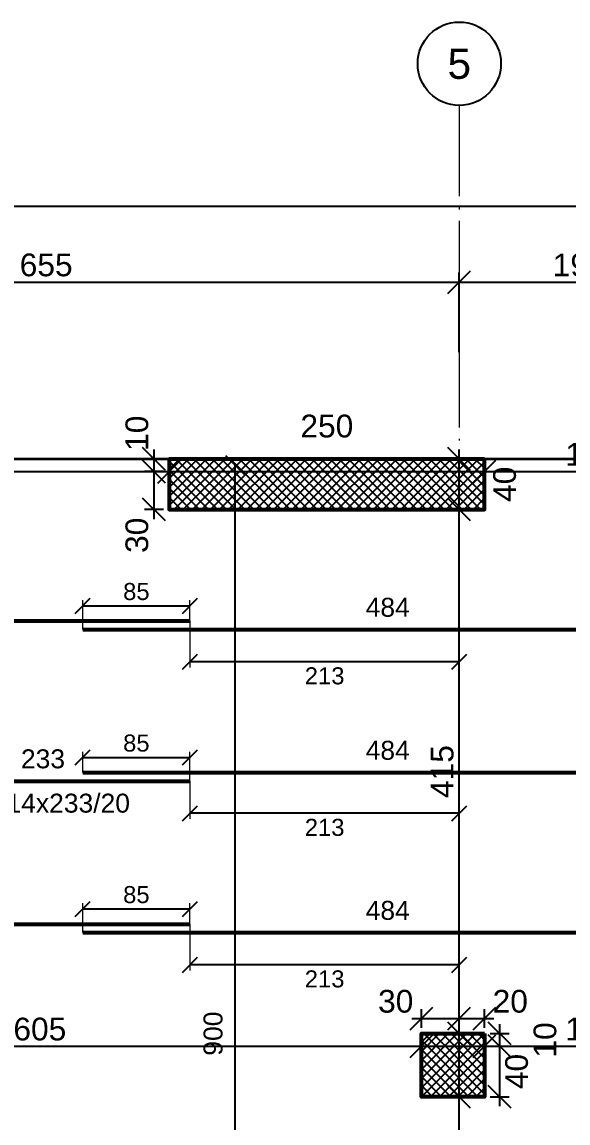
# Model space of a CAD drawing. Header units: millimetres. Extents: x -404 to 6018, y -5139 to 7890.
# Drawn here: x 1313 to 1746, y -2256 to -1384 of the extents above; entities that cross this region are included whole.
import ezdxf
from ezdxf.enums import TextEntityAlignment as Align

# ---------------------------------------------------------------- set-up
doc = ezdxf.new("R2010")
doc.units = ezdxf.units.MM
doc.linetypes.add('ZWCAD_ISO04W100', pattern=[30.5, 24, -3, 0.5, -3])
for name, color, linetype, lineweight in [('AXIS LINES', 255, 'ZWCAD_ISO04W100', 13), ('COLUMN', 140, 'Continuous', 53), ('SLAB', 3, 'Continuous', 35), ('WALL', 10, 'Continuous', 53)]:
    doc.layers.add(name, color=color, linetype=linetype, lineweight=lineweight)
for name, color, linetype in [('FW_AXIS', 7, 'Continuous'), ('FW_COLUMN_HATCH', 8, 'Continuous'), ('FW_DIM', 7, 'Continuous'), ('FW_WALL_HATCH', 8, 'Continuous'), ('REB_TOP_MESH_X', 5, 'Continuous'), ('REB_TOP_MESH_X_AXDIM', 5, 'Continuous'), ('REB_TOP_MESH_X_LAP', 5, 'Continuous'), ('REB_TOP_MESH_X_RANGE', 5, 'Continuous'), ('REB_TOP_MESH_X_TEXT', 5, 'Continuous')]:
    doc.layers.add(name, color=color, linetype=linetype)
doc.styles.add('REBAR_TXT', font='arial.ttf')
doc.styles.get("Standard").update_dxf_attribs({"font": 'arial.ttf'})
doc.dimstyles.new('FW_DIM', dxfattribs={"dimtxt": 18, "dimasz": 9, "dimexe": 7.5, "dimexo": 4.5, "dimgap": 4.5, "dimtad": 1, "dimdec": 0, "dimtxsty": 'Standard', "dimtsz": 9, "dimcen": 2.5, "dimdle": 7.5, "dimclrd": 256, "dimclre": 256, "dimclrt": 7, "dimazin": 3, "dimtfac": 1, "dimtmove": 2, "dimatfit": 3})
doc.dimstyles.new('REBAR LAP', dxfattribs={"dimtxt": 13.5, "dimasz": 2.5, "dimexe": 4.5, "dimexo": 0, "dimgap": 4.5, "dimtad": 1, "dimdec": 0, "dimtxsty": 'Standard', "dimtsz": 6, "dimcen": 2.5, "dimclrd": 6, "dimclre": 6, "dimclrt": 7, "dimazin": 3, "dimtfac": 1, "dimtmove": 2, "dimatfit": 3, "dimlwd": 25, "dimlwe": 18})
doc.dimstyles.new('REBAR M-200', dxfattribs={"dimtxt": 15, "dimasz": 15, "dimexe": 25, "dimexo": 12.5, "dimgap": 10, "dimtad": 1, "dimdec": 0, "dimtxsty": 'Standard', "dimblk": 'NONE', "dimcen": 50, "dimse1": 1, "dimse2": 1, "dimclrd": 6, "dimclre": 6, "dimclrt": 7, "dimazin": 3, "dimtfac": 1, "dimtmove": 2, "dimatfit": 3, "dimldrblk": 'NONE', "dimlwd": 53})
doc.dimstyles.new('REBAR RANGE', dxfattribs={"dimtxt": 15, "dimasz": 2.5, "dimexe": 0, "dimexo": 0, "dimgap": 10, "dimtad": 1, "dimdec": 0, "dimtxsty": 'Standard', "dimtsz": 7.5, "dimcen": 2.5, "dimse1": 1, "dimse2": 1, "dimclrd": 6, "dimclre": 6, "dimclrt": 7, "dimazin": 3, "dimtfac": 1, "dimtmove": 2, "dimatfit": 3, "dimlwd": 25})

# ---------------------------------------------------------------- blocks, each defined once
blk = doc.blocks.new('*D1121')
at = {"color": 6, "lineweight": 53}
blk.add_line((1213.5, -1985.11), (1446.5, -1985.11), dxfattribs=at)
at = {"layer": 'Defpoints'}
for p in [(1213.5, -1985.11), (1213.5, -1985.11), (1446.5, -1985.11)]:
    blk.add_point(p, dxfattribs=at)
at = {"layer": 'REB_TOP_MESH_X', "color": 7, "insert": (1330, -1967.61), "char_height": 15, "attachment_point": 5}
blk.add_mtext('233', dxfattribs=at)
blk = doc.blocks.new('_NONE')
blk = doc.blocks.new('*D1122')
at = {"color": 6, "lineweight": 53}
blk.add_line((1361.5, -1978.36), (1845, -1978.36), dxfattribs=at)
at = {"layer": 'Defpoints'}
for p in [(1361.5, -1978.36), (1361.5, -1978.36), (1845, -1978.36)]:
    blk.add_point(p, dxfattribs=at)
at = {"layer": 'REB_TOP_MESH_X', "color": 7, "insert": (1603.25, -1960.86), "char_height": 15, "attachment_point": 5}
blk.add_mtext('484', dxfattribs=at)
blk = doc.blocks.new('_Oblique')
at = {"color": 0, "linetype": 'ByBlock', "lineweight": -2}
blk.add_line((-0.5, -0.5), (0.5, 0.5), dxfattribs=at)
blk = doc.blocks.new('*D1127')
at = {"color": 6, "lineweight": 18}
for p, q in [((1361.5, -1978.36), (1361.5, -1961.86)), ((1446.5, -1985.11), (1446.5, -1961.86))]:
    blk.add_line(p, q, dxfattribs=at)
at = {"color": 6, "lineweight": 25}
blk.add_line((1361.5, -1966.36), (1446.5, -1966.36), dxfattribs=at)
at = {"layer": 'Defpoints'}
for p in [(1361.5, -1966.36), (1361.5, -1978.36), (1446.5, -1985.11)]:
    blk.add_point(p, dxfattribs=at)
at = {"layer": 'REB_TOP_MESH_X_LAP', "color": 6, "xscale": 12, "yscale": 12}
for p in [(1361.5, -1966.36), (1446.5, -1966.36)]:
    blk.add_blockref('_OBLIQUE', p, dxfattribs=at)
at = {"layer": 'REB_TOP_MESH_X_LAP', "color": 7, "insert": (1404, -1955.11), "char_height": 13.5, "attachment_point": 5}
blk.add_mtext('85', dxfattribs=at)
blk = doc.blocks.new('*D1128')
at = {"color": 6, "lineweight": 18}
for p, q in [((1446.5, -1985.11), (1446.5, -2015.11)), ((1660, -1985.11), (1660, -2015.11))]:
    blk.add_line(p, q, dxfattribs=at)
at = {"color": 6, "lineweight": 25}
blk.add_line((1660, -2010.61), (1446.5, -2010.61), dxfattribs=at)
at = {"layer": 'Defpoints'}
for p in [(1446.5, -1985.11), (1660, -1985.11), (1660, -2010.61)]:
    blk.add_point(p, dxfattribs=at)
at = {"layer": 'REB_TOP_MESH_X_AXDIM', "color": 6, "xscale": 12, "yscale": 12}
for p in [(1446.5, -2010.61), (1660, -2010.61)]:
    blk.add_blockref('_OBLIQUE', p, dxfattribs=at)
at = {"layer": 'REB_TOP_MESH_X_AXDIM', "color": 7, "insert": (1553.25, -2021.86), "char_height": 13.5, "attachment_point": 5}
blk.add_mtext('213', dxfattribs=at)
blk = doc.blocks.new('*D1134')
at = {"color": 6, "lineweight": 53}
blk.add_line((869.5, -2098.36), (1446.5, -2098.36), dxfattribs=at)
at = {"layer": 'Defpoints'}
for p in [(869.5, -2098.36), (869.5, -2098.36), (1446.5, -2098.36)]:
    blk.add_point(p, dxfattribs=at)
at = {"layer": 'REB_TOP_MESH_X', "color": 7, "insert": (1158, -2080.86), "char_height": 15, "attachment_point": 5}
blk.add_mtext('577', dxfattribs=at)
blk = doc.blocks.new('*D1135')
at = {"color": 6, "lineweight": 53}
blk.add_line((1361.5, -2105.11), (1845, -2105.11), dxfattribs=at)
at = {"layer": 'Defpoints'}
for p in [(1361.5, -2105.11), (1361.5, -2105.11), (1845, -2105.11)]:
    blk.add_point(p, dxfattribs=at)
at = {"layer": 'REB_TOP_MESH_X', "color": 7, "insert": (1603.25, -2087.61), "char_height": 15, "attachment_point": 5}
blk.add_mtext('484', dxfattribs=at)
blk = doc.blocks.new('*D1138')
at = {"color": 6, "lineweight": 18}
for p, q in [((1361.5, -2105.11), (1361.5, -2081.86)), ((1446.5, -2098.36), (1446.5, -2081.86))]:
    blk.add_line(p, q, dxfattribs=at)
at = {"color": 6, "lineweight": 25}
blk.add_line((1361.5, -2086.36), (1446.5, -2086.36), dxfattribs=at)
at = {"layer": 'Defpoints'}
for p in [(1361.5, -2086.36), (1446.5, -2098.36), (1361.5, -2105.11)]:
    blk.add_point(p, dxfattribs=at)
at = {"layer": 'REB_TOP_MESH_X_LAP', "color": 6, "xscale": 12, "yscale": 12}
for p in [(1361.5, -2086.36), (1446.5, -2086.36)]:
    blk.add_blockref('_OBLIQUE', p, dxfattribs=at)
at = {"layer": 'REB_TOP_MESH_X_LAP', "color": 7, "insert": (1404, -2075.11), "char_height": 13.5, "attachment_point": 5}
blk.add_mtext('85', dxfattribs=at)
blk = doc.blocks.new('*D1139')
at = {"color": 6, "lineweight": 18}
for p, q in [((1446.5, -2098.36), (1446.5, -2135.11)), ((1660, -2098.36), (1660, -2135.11))]:
    blk.add_line(p, q, dxfattribs=at)
at = {"color": 6, "lineweight": 25}
blk.add_line((1660, -2130.61), (1446.5, -2130.61), dxfattribs=at)
at = {"layer": 'Defpoints'}
for p in [(1446.5, -2098.36), (1660, -2098.36), (1660, -2130.61)]:
    blk.add_point(p, dxfattribs=at)
at = {"layer": 'REB_TOP_MESH_X_AXDIM', "color": 6, "xscale": 12, "yscale": 12}
for p in [(1446.5, -2130.61), (1660, -2130.61)]:
    blk.add_blockref('_OBLIQUE', p, dxfattribs=at)
at = {"layer": 'REB_TOP_MESH_X_AXDIM', "color": 7, "insert": (1553.25, -2141.86), "char_height": 13.5, "attachment_point": 5}
blk.add_mtext('213', dxfattribs=at)
blk = doc.blocks.new('*D1162')
at = {"color": 6, "lineweight": 53}
blk.add_line((869.5, -1858.36), (1446.5, -1858.36), dxfattribs=at)
at = {"layer": 'Defpoints'}
for p in [(869.5, -1858.36), (869.5, -1858.36), (1446.5, -1858.36)]:
    blk.add_point(p, dxfattribs=at)
at = {"layer": 'REB_TOP_MESH_X', "color": 7, "insert": (1158, -1840.86), "char_height": 15, "attachment_point": 5}
blk.add_mtext('577', dxfattribs=at)
blk = doc.blocks.new('*D1163')
at = {"color": 6, "lineweight": 53}
blk.add_line((1361.5, -1865.11), (1845, -1865.11), dxfattribs=at)
at = {"layer": 'Defpoints'}
for p in [(1361.5, -1865.11), (1361.5, -1865.11), (1845, -1865.11)]:
    blk.add_point(p, dxfattribs=at)
at = {"layer": 'REB_TOP_MESH_X', "color": 7, "insert": (1603.25, -1847.61), "char_height": 15, "attachment_point": 5}
blk.add_mtext('484', dxfattribs=at)
blk = doc.blocks.new('*D1166')
at = {"color": 6, "lineweight": 18}
for p, q in [((1361.5, -1865.11), (1361.5, -1841.86)), ((1446.5, -1858.36), (1446.5, -1841.86))]:
    blk.add_line(p, q, dxfattribs=at)
at = {"color": 6, "lineweight": 25}
blk.add_line((1361.5, -1846.36), (1446.5, -1846.36), dxfattribs=at)
at = {"layer": 'Defpoints'}
for p in [(1361.5, -1846.36), (1361.5, -1865.11), (1446.5, -1858.36)]:
    blk.add_point(p, dxfattribs=at)
at = {"layer": 'REB_TOP_MESH_X_LAP', "color": 6, "xscale": 12, "yscale": 12}
for p in [(1361.5, -1846.36), (1446.5, -1846.36)]:
    blk.add_blockref('_OBLIQUE', p, dxfattribs=at)
at = {"layer": 'REB_TOP_MESH_X_LAP', "color": 7, "insert": (1404, -1835.11), "char_height": 13.5, "attachment_point": 5}
blk.add_mtext('85', dxfattribs=at)
blk = doc.blocks.new('*D1167')
at = {"color": 6, "lineweight": 18}
for p, q in [((1446.5, -1858.36), (1446.5, -1895.11)), ((1660, -1858.36), (1660, -1895.11))]:
    blk.add_line(p, q, dxfattribs=at)
at = {"color": 6, "lineweight": 25}
blk.add_line((1660, -1890.61), (1446.5, -1890.61), dxfattribs=at)
at = {"layer": 'Defpoints'}
for p in [(1446.5, -1858.36), (1660, -1858.36), (1660, -1890.61)]:
    blk.add_point(p, dxfattribs=at)
at = {"layer": 'REB_TOP_MESH_X_AXDIM', "color": 6, "xscale": 12, "yscale": 12}
for p in [(1446.5, -1890.61), (1660, -1890.61)]:
    blk.add_blockref('_OBLIQUE', p, dxfattribs=at)
at = {"layer": 'REB_TOP_MESH_X_AXDIM', "color": 7, "insert": (1553.25, -1901.86), "char_height": 13.5, "attachment_point": 5}
blk.add_mtext('213', dxfattribs=at)
blk = doc.blocks.new('*D1248')
at = {"color": 6, "lineweight": 25}
blk.add_line((1482.38, -2635.11), (1482.38, -1735.11), dxfattribs=at)
at = {"layer": 'Defpoints'}
for p in [(1482.38, -1735.11), (1482.38, -2635.11), (1482.38, -2635.11)]:
    blk.add_point(p, dxfattribs=at)
at = {"layer": 'REB_TOP_MESH_X_RANGE', "color": 6, "xscale": 15, "yscale": 15, "rotation": 90}
for p in [(1482.38, -1735.11), (1482.38, -2635.11)]:
    blk.add_blockref('_OBLIQUE', p, dxfattribs=at)
at = {"layer": 'REB_TOP_MESH_X_RANGE', "color": 7, "insert": (1464.88, -2185.11), "char_height": 15, "attachment_point": 5, "rotation": 90}
blk.add_mtext('900', dxfattribs=at)
blk = doc.blocks.new('*D1314')
for p, q in [((1418, -1777.61), (1418, -1732.61)), ((1425.5, -1740.11), (1410.5, -1740.11)), ((1425.5, -1770.11), (1410.5, -1770.11))]:
    blk.add_line(p, q)
at = {"layer": 'Defpoints'}
for p in [(1430, -1740.11), (1418, -1770.11), (1430, -1770.11)]:
    blk.add_point(p, dxfattribs=at)
at = {"layer": 'FW_DIM', "xscale": 18, "yscale": 18, "rotation": 90}
for p in [(1418, -1740.11), (1418, -1770.11)]:
    blk.add_blockref('_OBLIQUE', p, dxfattribs=at)
at = {"layer": 'FW_DIM', "color": 7, "insert": (1404.5, -1790.51), "char_height": 18, "attachment_point": 5, "rotation": 90}
blk.add_mtext('30', dxfattribs=at)
blk = doc.blocks.new('*D1315')
for p, q in [((1418, -1747.61), (1418, -1722.61)), ((1425.5, -1730.11), (1410.5, -1730.11)), ((1425.5, -1740.11), (1410.5, -1740.11))]:
    blk.add_line(p, q)
at = {"layer": 'Defpoints'}
for p in [(1430, -1730.11), (1418, -1740.11), (1430, -1740.11)]:
    blk.add_point(p, dxfattribs=at)
at = {"layer": 'FW_DIM', "xscale": 18, "yscale": 18, "rotation": 90}
for p in [(1418, -1730.11), (1418, -1740.11)]:
    blk.add_blockref('_OBLIQUE', p, dxfattribs=at)
at = {"layer": 'FW_DIM', "color": 7, "insert": (1404.5, -1709.71), "char_height": 18, "attachment_point": 5, "rotation": 90}
blk.add_mtext('10', dxfattribs=at)
blk = doc.blocks.new('*D1324')
for p, q in [((1630, -2180.61), (1630, -2165.61)), ((1660, -2180.61), (1660, -2165.61)), ((1622.5, -2173.11), (1667.5, -2173.11))]:
    blk.add_line(p, q)
at = {"layer": 'Defpoints'}
for p in [(1630, -2173.11), (1630, -2185.11), (1660, -2185.11)]:
    blk.add_point(p, dxfattribs=at)
at = {"layer": 'FW_DIM', "xscale": 18, "yscale": 18}
for p in [(1630, -2173.11), (1660, -2173.11)]:
    blk.add_blockref('_OBLIQUE', p, dxfattribs=at)
at = {"layer": 'FW_DIM', "color": 7, "insert": (1609.6, -2159.61), "char_height": 18, "attachment_point": 5}
blk.add_mtext('30', dxfattribs=at)
blk = doc.blocks.new('*D1325')
for p, q in [((1660, -2180.61), (1660, -2165.61)), ((1680, -2180.61), (1680, -2165.61)), ((1652.5, -2173.11), (1687.5, -2173.11))]:
    blk.add_line(p, q)
at = {"layer": 'Defpoints'}
for p in [(1660, -2173.11), (1660, -2185.11), (1680, -2185.11)]:
    blk.add_point(p, dxfattribs=at)
at = {"layer": 'FW_DIM', "xscale": 18, "yscale": 18}
for p in [(1660, -2173.11), (1680, -2173.11)]:
    blk.add_blockref('_OBLIQUE', p, dxfattribs=at)
at = {"layer": 'FW_DIM', "color": 7, "insert": (1700.4, -2159.61), "char_height": 18, "attachment_point": 5}
blk.add_mtext('20', dxfattribs=at)
blk = doc.blocks.new('*D1326')
for p, q in [((1692, -2242.61), (1692, -2187.61)), ((1684.5, -2195.11), (1699.5, -2195.11)), ((1684.5, -2235.11), (1699.5, -2235.11))]:
    blk.add_line(p, q)
at = {"layer": 'Defpoints'}
for p in [(1680, -2195.11), (1680, -2235.11), (1692, -2235.11)]:
    blk.add_point(p, dxfattribs=at)
at = {"layer": 'FW_DIM', "xscale": 18, "yscale": 18, "rotation": 90}
for p in [(1692, -2195.11), (1692, -2235.11)]:
    blk.add_blockref('_OBLIQUE', p, dxfattribs=at)
at = {"layer": 'FW_DIM', "color": 7, "insert": (1705.5, -2215.11), "char_height": 18, "attachment_point": 5, "rotation": 90}
blk.add_mtext('40', dxfattribs=at)
blk = doc.blocks.new('*D1327')
for p, q in [((1692, -2202.61), (1692, -2177.61)), ((1684.5, -2185.11), (1699.5, -2185.11)), ((1684.5, -2195.11), (1699.5, -2195.11))]:
    blk.add_line(p, q)
at = {"layer": 'Defpoints'}
for p in [(1680, -2185.11), (1680, -2195.11), (1692, -2195.11)]:
    blk.add_point(p, dxfattribs=at)
at = {"layer": 'FW_DIM', "xscale": 18, "yscale": 18, "rotation": 90}
for p in [(1692, -2185.11), (1692, -2195.11)]:
    blk.add_blockref('_OBLIQUE', p, dxfattribs=at)
at = {"layer": 'FW_DIM', "color": 7, "insert": (1728, -2190.11), "char_height": 18, "attachment_point": 5, "rotation": 90}
blk.add_mtext('10', dxfattribs=at)
blk = doc.blocks.new('*D1398')
for p, q in [((1025, -2190.61), (1025, -2187.61)), ((1630, -2190.61), (1630, -2187.61)), ((1017.5, -2195.11), (1637.5, -2195.11))]:
    blk.add_line(p, q)
at = {"layer": 'Defpoints'}
for p in [(1025, -2195.11), (1025, -2195.11), (1630, -2195.11)]:
    blk.add_point(p, dxfattribs=at)
at = {"layer": 'FW_DIM', "xscale": 18, "yscale": 18}
for p in [(1025, -2195.11), (1630, -2195.11)]:
    blk.add_blockref('_OBLIQUE', p, dxfattribs=at)
at = {"layer": 'FW_DIM', "color": 7, "insert": (1327.5, -2181.61), "char_height": 18, "attachment_point": 5}
blk.add_mtext('605', dxfattribs=at)
blk = doc.blocks.new('*D1399')
for p, q in [((1630, -2190.61), (1630, -2187.61)), ((1680, -2190.61), (1680, -2187.61)), ((1622.5, -2195.11), (1687.5, -2195.11))]:
    blk.add_line(p, q)
at = {"layer": 'Defpoints'}
for p in [(1630, -2195.11), (1630, -2195.11), (1680, -2195.11)]:
    blk.add_point(p, dxfattribs=at)
at = {"layer": 'FW_DIM', "xscale": 18, "yscale": 18}
for p in [(1630, -2195.11), (1680, -2195.11)]:
    blk.add_blockref('_OBLIQUE', p, dxfattribs=at)
blk = doc.blocks.new('*D1400')
for p, q in [((1680, -2190.61), (1680, -2187.61)), ((1850, -2190.61), (1850, -2187.61)), ((1672.5, -2195.11), (1857.5, -2195.11))]:
    blk.add_line(p, q)
at = {"layer": 'Defpoints'}
for p in [(1680, -2195.11), (1680, -2195.11), (1850, -2195.11)]:
    blk.add_point(p, dxfattribs=at)
at = {"layer": 'FW_DIM', "xscale": 18, "yscale": 18}
for p in [(1680, -2195.11), (1850, -2195.11)]:
    blk.add_blockref('_OBLIQUE', p, dxfattribs=at)
at = {"layer": 'FW_DIM', "color": 7, "insert": (1765, -2181.61), "char_height": 18, "attachment_point": 5}
blk.add_mtext('170', dxfattribs=at)
blk = doc.blocks.new('*D1404')
for p, q in [((1025, -1735.61), (1025, -1732.61)), ((1430, -1735.61), (1430, -1732.61)), ((1017.5, -1740.11), (1437.5, -1740.11))]:
    blk.add_line(p, q)
at = {"layer": 'Defpoints'}
for p in [(1025, -1740.11), (1025, -1740.11), (1430, -1740.11)]:
    blk.add_point(p, dxfattribs=at)
at = {"layer": 'FW_DIM', "xscale": 18, "yscale": 18}
for p in [(1025, -1740.11), (1430, -1740.11)]:
    blk.add_blockref('_OBLIQUE', p, dxfattribs=at)
at = {"layer": 'FW_DIM', "color": 7, "insert": (1227.5, -1726.61), "char_height": 18, "attachment_point": 5}
blk.add_mtext('405', dxfattribs=at)
blk = doc.blocks.new('*D1405')
for p, q in [((1430, -1735.61), (1430, -1732.61)), ((1680, -1735.61), (1680, -1732.61)), ((1422.5, -1740.11), (1687.5, -1740.11))]:
    blk.add_line(p, q)
at = {"layer": 'Defpoints'}
for p in [(1430, -1740.11), (1430, -1740.11), (1680, -1740.11)]:
    blk.add_point(p, dxfattribs=at)
at = {"layer": 'FW_DIM', "xscale": 18, "yscale": 18}
for p in [(1430, -1740.11), (1680, -1740.11)]:
    blk.add_blockref('_OBLIQUE', p, dxfattribs=at)
at = {"layer": 'FW_DIM', "color": 7, "insert": (1555, -1704.11), "char_height": 18, "attachment_point": 5}
blk.add_mtext('250', dxfattribs=at)
blk = doc.blocks.new('*D1406')
for p, q in [((1680, -1735.61), (1680, -1732.61)), ((1850, -1735.61), (1850, -1732.61)), ((1672.5, -1740.11), (1857.5, -1740.11))]:
    blk.add_line(p, q)
at = {"layer": 'Defpoints'}
for p in [(1680, -1740.11), (1680, -1740.11), (1850, -1740.11)]:
    blk.add_point(p, dxfattribs=at)
at = {"layer": 'FW_DIM', "xscale": 18, "yscale": 18}
for p in [(1680, -1740.11), (1850, -1740.11)]:
    blk.add_blockref('_OBLIQUE', p, dxfattribs=at)
at = {"layer": 'FW_DIM', "color": 7, "insert": (1765, -1726.61), "char_height": 18, "attachment_point": 5}
blk.add_mtext('170', dxfattribs=at)
blk = doc.blocks.new('*D1448')
for p, q in [((1660, -2622.61), (1660, -2227.61)), ((1655.5, -2235.11), (1652.5, -2235.11)), ((1655.5, -2615.11), (1652.5, -2615.11))]:
    blk.add_line(p, q)
at = {"layer": 'Defpoints'}
for p in [(1660, -2235.11), (1660, -2615.11), (1660, -2615.11)]:
    blk.add_point(p, dxfattribs=at)
at = {"layer": 'FW_DIM', "xscale": 18, "yscale": 18, "rotation": 90}
for p in [(1660, -2235.11), (1660, -2615.11)]:
    blk.add_blockref('_OBLIQUE', p, dxfattribs=at)
at = {"layer": 'FW_DIM', "color": 7, "insert": (1646.5, -2425.11), "char_height": 18, "attachment_point": 5, "rotation": 90}
blk.add_mtext('380', dxfattribs=at)
blk = doc.blocks.new('*D1449')
for p, q in [((1660, -2242.61), (1660, -2177.61)), ((1655.5, -2185.11), (1652.5, -2185.11)), ((1655.5, -2235.11), (1652.5, -2235.11))]:
    blk.add_line(p, q)
at = {"layer": 'Defpoints'}
for p in [(1660, -2185.11), (1660, -2235.11), (1660, -2235.11)]:
    blk.add_point(p, dxfattribs=at)
at = {"layer": 'FW_DIM', "xscale": 18, "yscale": 18, "rotation": 90}
for p in [(1660, -2185.11), (1660, -2235.11)]:
    blk.add_blockref('_OBLIQUE', p, dxfattribs=at)
blk = doc.blocks.new('*D1450')
for p, q in [((1660, -2192.61), (1660, -1762.61)), ((1655.5, -1770.11), (1652.5, -1770.11)), ((1655.5, -2185.11), (1652.5, -2185.11))]:
    blk.add_line(p, q)
at = {"layer": 'Defpoints'}
for p in [(1660, -1770.11), (1660, -2185.11), (1660, -2185.11)]:
    blk.add_point(p, dxfattribs=at)
at = {"layer": 'FW_DIM', "xscale": 18, "yscale": 18, "rotation": 90}
for p in [(1660, -1770.11), (1660, -2185.11)]:
    blk.add_blockref('_OBLIQUE', p, dxfattribs=at)
at = {"layer": 'FW_DIM', "color": 7, "insert": (1646.5, -1977.61), "char_height": 18, "attachment_point": 5, "rotation": 90}
blk.add_mtext('415', dxfattribs=at)
blk = doc.blocks.new('*D1451')
for p, q in [((1660, -1777.61), (1660, -1722.61)), ((1655.5, -1730.11), (1652.5, -1730.11)), ((1655.5, -1770.11), (1652.5, -1770.11))]:
    blk.add_line(p, q)
at = {"layer": 'Defpoints'}
for p in [(1660, -1730.11), (1660, -1770.11), (1660, -1770.11)]:
    blk.add_point(p, dxfattribs=at)
at = {"layer": 'FW_DIM', "xscale": 18, "yscale": 18, "rotation": 90}
for p in [(1660, -1730.11), (1660, -1770.11)]:
    blk.add_blockref('_OBLIQUE', p, dxfattribs=at)
at = {"layer": 'FW_DIM', "color": 7, "insert": (1696, -1750.11), "char_height": 18, "attachment_point": 5, "rotation": 90}
blk.add_mtext('40', dxfattribs=at)
blk = doc.blocks.new('*D1456')
for p, q in [((1005, -1645.51), (1005, -1582.51)), ((1660, -1645.51), (1660, -1582.51)), ((997.5, -1590.01), (1667.5, -1590.01))]:
    blk.add_line(p, q)
at = {"layer": 'Defpoints'}
for p in [(1005, -1590.01), (1005, -1650.01), (1660, -1650.01)]:
    blk.add_point(p, dxfattribs=at)
at = {"layer": 'FW_DIM', "xscale": 18, "yscale": 18}
for p in [(1005, -1590.01), (1660, -1590.01)]:
    blk.add_blockref('_OBLIQUE', p, dxfattribs=at)
at = {"layer": 'FW_DIM', "color": 7, "insert": (1332.5, -1576.51), "char_height": 18, "attachment_point": 5}
blk.add_mtext('655', dxfattribs=at)
blk = doc.blocks.new('*D1457')
for p, q in [((1660, -1645.51), (1660, -1582.51)), ((1850, -1645.51), (1850, -1582.51)), ((1652.5, -1590.01), (1857.5, -1590.01))]:
    blk.add_line(p, q)
at = {"layer": 'Defpoints'}
for p in [(1660, -1590.01), (1660, -1650.01), (1850, -1650.01)]:
    blk.add_point(p, dxfattribs=at)
at = {"layer": 'FW_DIM', "xscale": 18, "yscale": 18}
for p in [(1660, -1590.01), (1850, -1590.01)]:
    blk.add_blockref('_OBLIQUE', p, dxfattribs=at)
at = {"layer": 'FW_DIM', "color": 7, "insert": (1755, -1576.51), "char_height": 18, "attachment_point": 5}
blk.add_mtext('190', dxfattribs=at)
blk = doc.blocks.new('*D1464')
for p, q in [((0, -1645.51), (0, -1522.51)), ((1850, -1645.51), (1850, -1522.51)), ((-7.5, -1530.01), (1857.5, -1530.01))]:
    blk.add_line(p, q)
at = {"layer": 'Defpoints'}
for p in [(0, -1530.01), (0, -1650.01), (1850, -1650.01)]:
    blk.add_point(p, dxfattribs=at)
at = {"layer": 'FW_DIM', "xscale": 18, "yscale": 18}
for p in [(0, -1530.01), (1850, -1530.01)]:
    blk.add_blockref('_OBLIQUE', p, dxfattribs=at)
at = {"layer": 'FW_DIM', "color": 7, "insert": (925, -1516.51), "char_height": 18, "attachment_point": 5}
blk.add_mtext('1850', dxfattribs=at)

msp = doc.modelspace()

# ---------------------------------------------------------------- hatches: boundary and pattern name
at = {"layer": 'FW_COLUMN_HATCH'}
h = msp.add_hatch(dxfattribs=at)
h.set_pattern_fill('ANSI37', scale=1.6)
h.paths.add_polyline_path([(1680, -2185.11), (1680, -2235.11), (1630, -2235.11), (1630, -2185.11), (1680, -2185.11), (1680, -2185.11)])
at = {"layer": 'FW_WALL_HATCH'}
h = msp.add_hatch(dxfattribs=at)
h.set_pattern_fill('ANSI37', scale=1.6)
h.paths.add_polyline_path([(1680, -1730.11), (1680, -1770.11), (1430, -1770.11), (1430, -1730.11), (1680, -1730.11)])

# ---------------------------------------------------------------- linework, layer by layer
at = {"layer": 'AXIS LINES', "color": 0, "ltscale": 3}
for points in [[(1660, -1450.07), (1660, -4990.18)], [(-282.57, -1740.11), (2132.41, -1740.11)], [(-282.57, -2195.11), (2132.41, -2195.11)]]:
    msp.add_lwpolyline(points, dxfattribs=at)
at = {"layer": 'COLUMN', "ltscale": 0.08}
msp.add_lwpolyline([(1680, -2185.11), (1680, -2235.11), (1630, -2235.11), (1630, -2185.11), (1680, -2185.11)], dxfattribs=at)
at = {"layer": 'FW_AXIS'}
msp.add_circle((1660, -1417.07), 33, dxfattribs=at)
at = {"layer": 'SLAB', "ltscale": 0.08}
msp.add_lwpolyline([(1780, -3210.21), (1779.9, -2690.09), (1679.9, -2690.11), (1679.9, -2640.11), (1850, -2640.11), (1850, -1730.11), (1215, -1730.11), (1215, -1650.01), (985, -1650.01), (985.1, -1729.39), (410, -1730.11), (410, -1870.21), (330, -1870.21), (329.9, -2100.08), (410, -2100.11), (409.9, -2270.11), (330, -2270.21), (329.9, -2500.11), (410, -2500.11), (410, -2640.11), (644.9, -2640.11), (644.9, -3100.11)], dxfattribs=at)
at = {"layer": 'WALL', "ltscale": 0.08}
msp.add_lwpolyline([(1680, -1730.11), (1430, -1730.11), (1430, -1770.11), (1680, -1770.11), (1680, -1730.11)], dxfattribs=at)

# ---------------------------------------------------------------- texts
at = {"layer": 'FW_AXIS', "color": 7, "style": 'REBAR_TXT'}
msp.add_text('5', height=24, dxfattribs=at).set_placement((1660, -1417.07), align=Align.MIDDLE_CENTER)
at = {"layer": 'REB_TOP_MESH_X_TEXT', "color": 7, "style": 'REBAR_TXT'}
msp.add_text('11Φ14x233/20', height=15, dxfattribs=at).set_placement((1330, -1995.11), align=Align.TOP_CENTER)

# ---------------------------------------------------------------- dimensions: what is measured, and where the dimension line sits
at = {"layer": 'FW_DIM'}
for base, p1, p2, picture, middle in [((0, -1530.01), (0, -1650.01), (1850, -1650.01), '*D1464', (925, -1516.51)), ((1005, -1590.01), (1005, -1650.01), (1660, -1650.01), '*D1456', (1332.5, -1576.51)), ((1660, -1590.01), (1660, -1650.01), (1850, -1650.01), '*D1457', (1755, -1576.51))]:
    dim = msp.add_linear_dim(base=base, p1=p1, p2=p2, dimstyle='FW_DIM', dxfattribs=at)
    dim.commit()
    dim.dimension.update_dxf_attribs({"geometry": picture, "text_midpoint": middle})
for base, p1, p2, text, picture, middle in [((1418, -1740.11), (1430, -1740.11), (1430, -1730.11), '10', '*D1315', (1404.5, -1709.71)), ((1660, -1770.11), (1660, -1770.11), (1660, -1730.11), '40', '*D1451', (1696, -1750.11)), ((1418, -1770.11), (1430, -1770.11), (1430, -1740.11), '30', '*D1314', (1404.5, -1790.51)), ((1660, -2185.11), (1660, -2185.11), (1660, -1770.11), '415', '*D1450', (1646.5, -1977.61)), ((1660, -2235.11), (1660, -2235.11), (1660, -2185.11), ' ', '*D1449', (1660, -2210.11)), ((1692, -2195.11), (1680, -2195.11), (1680, -2185.11), '10', '*D1327', (1728, -2190.11)), ((1692, -2235.11), (1680, -2235.11), (1680, -2195.11), '40', '*D1326', (1705.5, -2215.11)), ((1660, -2615.11), (1660, -2615.11), (1660, -2235.11), '380', '*D1448', (1646.5, -2425.11))]:
    dim = msp.add_linear_dim(base=base, p1=p1, p2=p2, angle=90, text=text, dimstyle='FW_DIM', override={"dimtmove": 2}, dxfattribs=at)
    dim.commit()
    dim.dimension.update_dxf_attribs({"geometry": picture, "text_midpoint": middle, "dimtype": 160})
for base, p1, p2, text, picture, middle in [((1430, -1740.11), (1430, -1740.11), (1680, -1740.11), '250', '*D1405', (1555, -1704.11)), ((1025, -1740.11), (1025, -1740.11), (1430, -1740.11), '405', '*D1404', (1227.5, -1726.61)), ((1680, -1740.11), (1680, -1740.11), (1850, -1740.11), '170', '*D1406', (1765, -1726.61)), ((1630, -2173.11), (1630, -2185.11), (1660, -2185.11), '30', '*D1324', (1609.6, -2159.61)), ((1660, -2173.11), (1660, -2185.11), (1680, -2185.11), '20', '*D1325', (1700.4, -2159.61)), ((1025, -2195.11), (1025, -2195.11), (1630, -2195.11), '605', '*D1398', (1327.5, -2181.61)), ((1680, -2195.11), (1680, -2195.11), (1850, -2195.11), '170', '*D1400', (1765, -2181.61)), ((1630, -2195.11), (1630, -2195.11), (1680, -2195.11), ' ', '*D1399', (1655, -2195.11))]:
    dim = msp.add_linear_dim(base=base, p1=p1, p2=p2, text=text, dimstyle='FW_DIM', override={"dimtmove": 2}, dxfattribs=at)
    dim.commit()
    dim.dimension.update_dxf_attribs({"geometry": picture, "text_midpoint": middle, "dimtype": 160})
at = {"layer": 'REB_TOP_MESH_X'}
for base, p1, p2, picture, middle in [((869.5, -1858.36), (869.5, -1858.36), (1446.5, -1858.36), '*D1162', (1158, -1840.86)), ((1361.5, -1865.11172782), (1361.5, -1865.11172782), (1845, -1865.11172782), '*D1163', (1603.25, -1847.61172782)), ((1361.5, -1978.36172782), (1361.5, -1978.36172782), (1845, -1978.36172782), '*D1122', (1603.25, -1960.86172782)), ((1213.5, -1985.11), (1213.5, -1985.11), (1446.5, -1985.11), '*D1121', (1330, -1967.61)), ((869.5, -2098.36), (869.5, -2098.36), (1446.5, -2098.36), '*D1134', (1158, -2080.86)), ((1361.5, -2105.11172782), (1361.5, -2105.11172782), (1845, -2105.11172782), '*D1135', (1603.25, -2087.61172782))]:
    dim = msp.add_linear_dim(base=base, p1=p1, p2=p2, dimstyle='REBAR M-200', dxfattribs=at)
    dim.commit()
    dim.dimension.update_dxf_attribs({"geometry": picture, "text_midpoint": middle})
at = {"layer": 'REB_TOP_MESH_X_AXDIM'}
for base, p1, p2, picture, middle in [((1660, -1890.61172782), (1660, -1858.36172782), (1446.5, -1858.36172782), '*D1167', (1553.25, -1901.86172782)), ((1660, -2010.61172782), (1660, -1985.11172782), (1446.5, -1985.11172782), '*D1128', (1553.25, -2021.86172782)), ((1660, -2130.61172782), (1660, -2098.36172782), (1446.5, -2098.36172782), '*D1139', (1553.25, -2141.86172782))]:
    dim = msp.add_linear_dim(base=base, p1=p1, p2=p2, dimstyle='REBAR LAP', dxfattribs=at)
    dim.commit()
    dim.dimension.update_dxf_attribs({"geometry": picture, "text_midpoint": middle})
at = {"layer": 'REB_TOP_MESH_X_LAP'}
for base, p1, p2, picture, middle in [((1361.5, -1846.36), (1361.5, -1865.11), (1446.5, -1858.36), '*D1166', (1404, -1835.11)), ((1361.5, -1966.36), (1361.5, -1978.36), (1446.5, -1985.11), '*D1127', (1404, -1955.11)), ((1361.5, -2086.36), (1361.5, -2105.11), (1446.5, -2098.36), '*D1138', (1404, -2075.11))]:
    dim = msp.add_linear_dim(base=base, p1=p1, p2=p2, dimstyle='REBAR LAP', dxfattribs=at)
    dim.commit()
    dim.dimension.update_dxf_attribs({"geometry": picture, "text_midpoint": middle})
at = {"layer": 'REB_TOP_MESH_X_RANGE'}
dim = msp.add_linear_dim(base=(1482.38, -2635.11), p1=(1482.38, -2635.11), p2=(1482.38, -1735.11), angle=90, dimstyle='REBAR RANGE', dxfattribs=at)
dim.commit()
dim.dimension.update_dxf_attribs({"geometry": '*D1248', "text_midpoint": (1464.88, -2185.11)})

doc.saveas('drawing.dxf')
